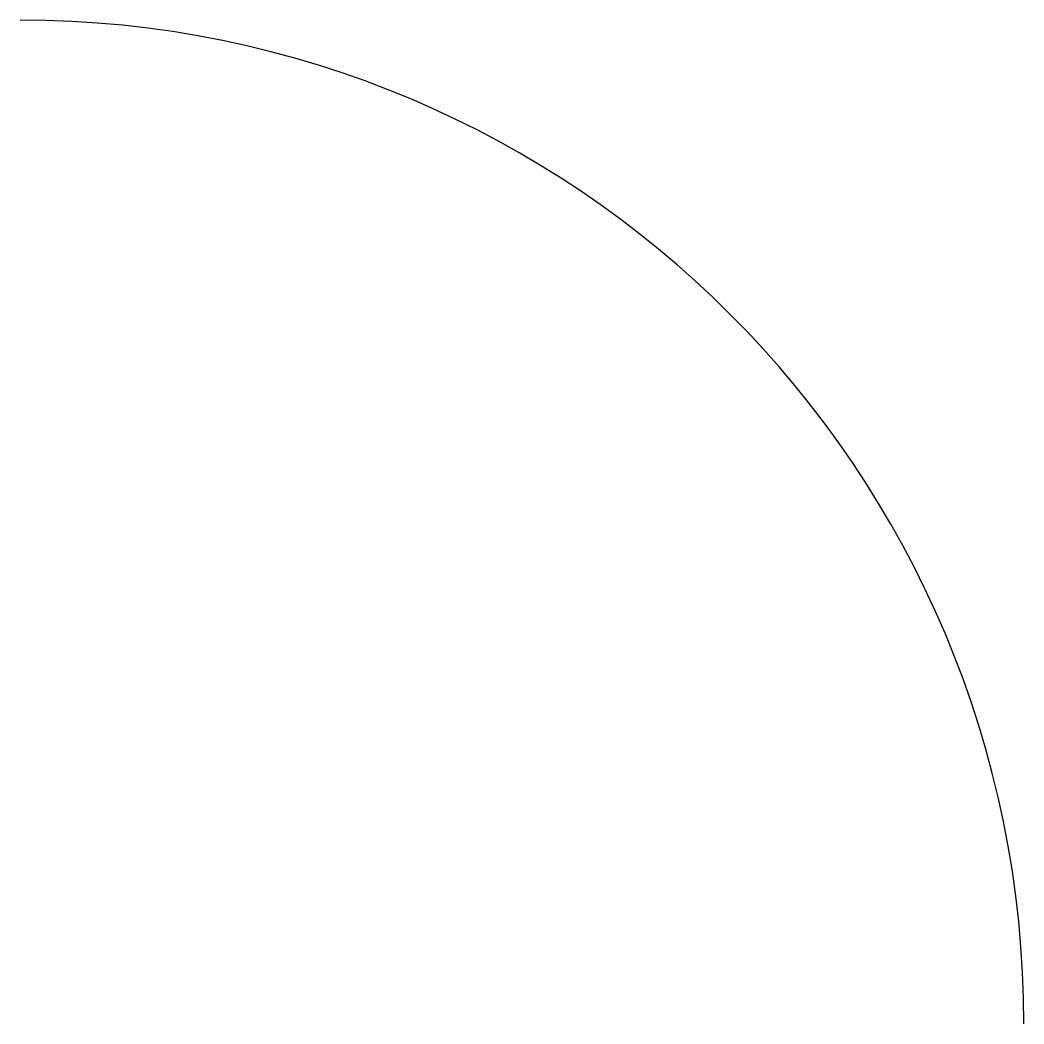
# Model space of a CAD drawing. Units: millimetres at full size, sheet at 1:100. Extents: x 2816 to 15061, y -3490 to 8755.
import ezdxf

# ---------------------------------------------------------------- set-up
doc = ezdxf.new("R2010")
doc.units = ezdxf.units.MM
doc.header["$LTSCALE"] = 100
doc.layers.add('0-0', color=7, linetype='Continuous')

msp = doc.modelspace()

# ---------------------------------------------------------------- linework, layer by layer
at = {"layer": '0-0'}
msp.add_arc((2816.3, -3489.8), 12244.9, 0, 90, dxfattribs=at)
msp.add_arc((2816.3, -3489.8), 12244.9, 0, 90, dxfattribs=at)

doc.saveas('drawing.dxf')
